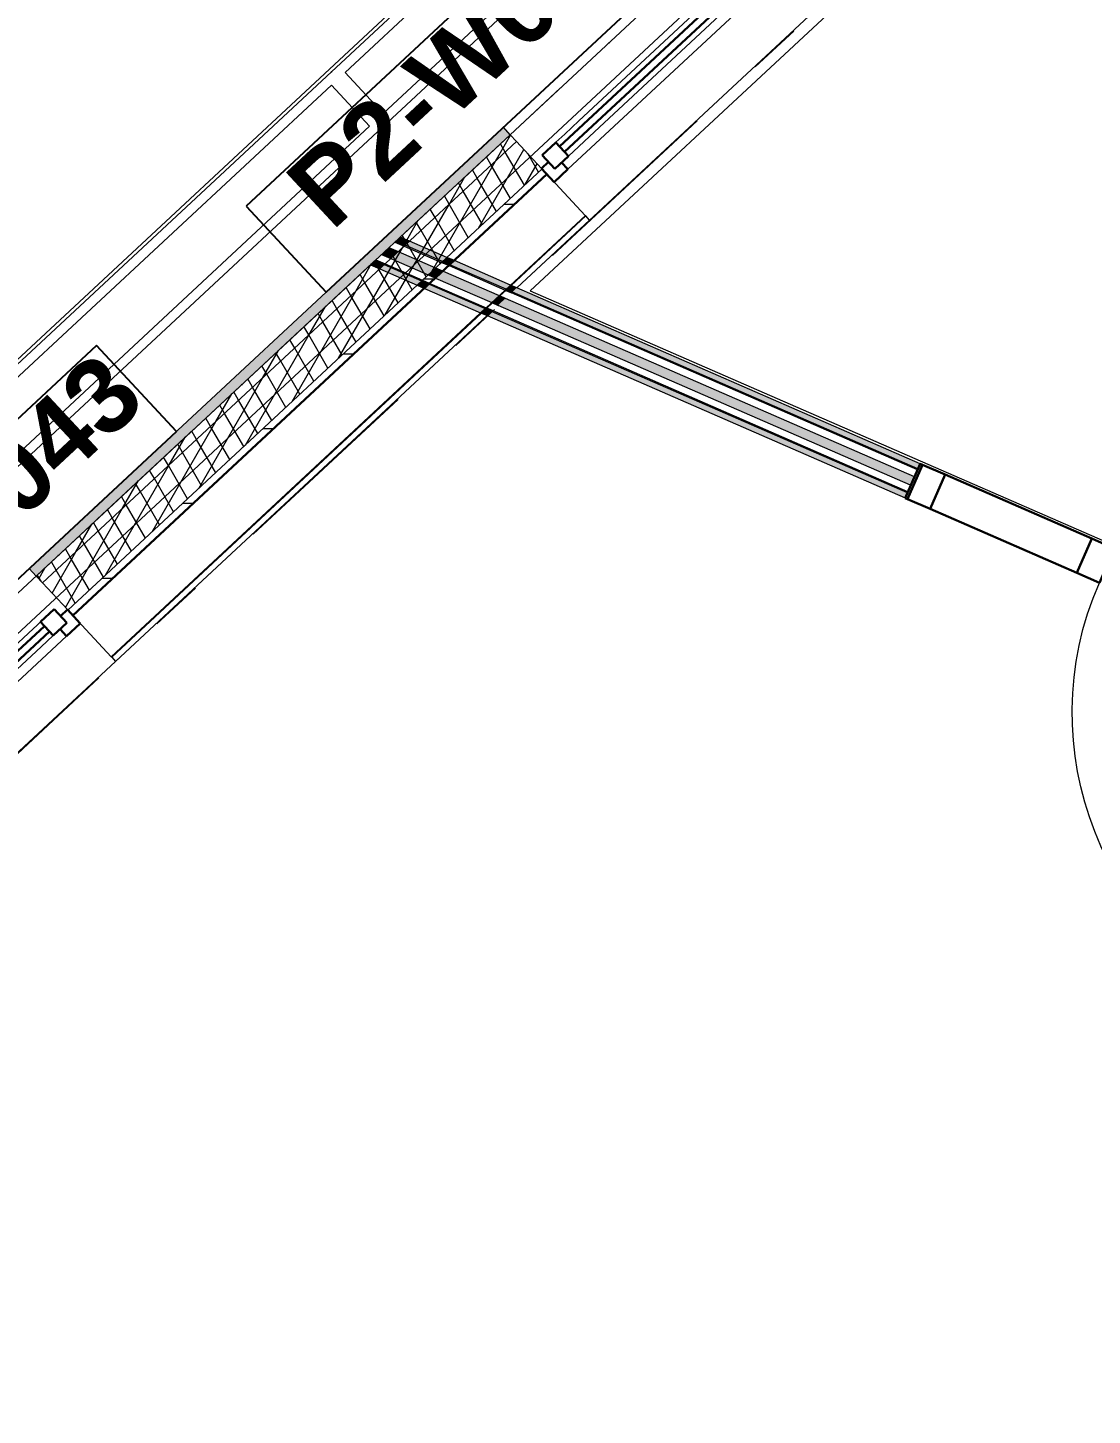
# Model space of a CAD drawing. Header units: millimetres. Extents: x -50172 to 162135, y -142603 to 4572.
# Drawn here: x -32362 to -29514, y -33240 to -29528 of the extents above; entities that cross this region are included whole.
import ezdxf
from ezdxf.enums import TextEntityAlignment as Align

# ---------------------------------------------------------------- set-up
doc = ezdxf.new("R2010")
doc.units = ezdxf.units.MM
doc.header["$MEASUREMENT"] = 0
doc.linetypes.add('Dot & Dashed', pattern=[670.277762, 352.777767, -176.388884, 0, -141.111112])
doc.linetypes.add('Double Dashed', pattern=[1093.611073, 529.166651, -211.666656, 141.111112, -211.666656])
for name, color, linetype in [('A-25-M_Curtain_Wall', 7, 'Continuous'), ('A-25-M_Wall_Ext', 7, 'Continuous'), ('New_A-05-M_Gross_Int_Circulation', 7, 'Continuous'), ('New_A-15-MG_Structural_Grid_Phase_2', 7, 'Continuous'), ('New_A-20-M_Floor_Slab', 7, 'Continuous'), ('New_A-25-M_Curtain_Wall', 7, 'Continuous'), ('New_A-25-M_Wall_Ext', 7, 'Continuous'), ('New_A-25-M_Wall_Int', 7, 'Continuous'), ('New_ArchiCAD Doors', 7, 'Continuous'), ('New_ArchiCAD Window Markers', 7, 'Continuous'), ('New_ArchiCAD Windows', 7, 'Continuous')]:
    doc.layers.add(name, color=color, linetype=linetype)
for name, color, linetype, lineweight, true_color in [('A-25-M_Curtain_Wall_Pen_No__69', 7, 'Continuous', 20, 0x606060), ('A-25-M_Wall_Ext_Pen_No__107', 7, 'Continuous', 15, 0xa6a6a6), ('New_A-05-M_Gross_Int_Circulation_Pen_No__74', 7, 'Continuous', 20, 0x606060), ('New_A-15-MG_Structural_Grid_Phase_2_Pen_No__222', 7, 'Continuous', 13, 0x65af33), ('New_A-25-M_Wall_Ext_Pen_No__107', 7, 'Continuous', 15, 0xa6a6a6), ('New_A-25-M_Wall_Int_Pen_No__107', 7, 'Continuous', 15, 0xa6a6a6), ('New_ArchiCAD Doors_Pen_No__43', 7, 'Continuous', 30, 0x444444), ('New_ArchiCAD Doors_Pen_No__63', 7, 'Continuous', 20, 0x606060), ('New_ArchiCAD Windows_Pen_No__23', 7, 'Continuous', 30, 0x2a2a2a)]:
    doc.layers.add(name, color=color, linetype=linetype, lineweight=lineweight, true_color=true_color)
for name, color, linetype, lineweight in [('A-25-M_Curtain_Wall_Pen_No__90', 8, 'Continuous', 20), ('A-25-M_Wall_Ext_Pen_No__87', 8, 'Continuous', 20), ('New_A-20-M_Floor_Slab_Pen_No__89', 8, 'Continuous', 20), ('New_A-25-M_Curtain_Wall_Pen_No__87', 8, 'Continuous', 20), ('New_A-25-M_Wall_Ext_Pen_No__1', 7, 'Continuous', 13), ('New_A-25-M_Wall_Int_Pen_No__1', 7, 'Continuous', 13), ('New_ArchiCAD Doors_Pen_No__1', 7, 'Continuous', 13), ('New_ArchiCAD Window Markers_Pen_No__1', 7, 'Continuous', 13), ('New_ArchiCAD Window Markers_Pen_No__5', 7, 'Continuous', 25), ('New_ArchiCAD Windows_Pen_No__1', 7, 'Continuous', 13), ('New_ArchiCAD Windows_Pen_No__101', 252, 'Continuous', 15), ('New_ArchiCAD Windows_Pen_No__3', 7, 'Continuous', 18), ('New_ArchiCAD Zone Stamps_Pen_No__6', 7, 'Continuous', 35)]:
    doc.layers.add(name, color=color, linetype=linetype, lineweight=lineweight)
doc.styles.add('GENERATED_STYLE_1', font='')
doc.styles.add('GENERATED_STYLE_3', font='')
doc.styles.add('GENERATED_STYLE_4', font='')
doc.styles.get('GENERATED_STYLE_1').set_extended_font_data('Arial', bold=True)
doc.styles.get('GENERATED_STYLE_3').set_extended_font_data('Arial')
doc.styles.get('GENERATED_STYLE_4').set_extended_font_data('Swis721 BT')
pattern_1 = [(60, (0, 0), (-43.30127, 25), []), (120, (0, 0), (43.30127, 25), [])]
pattern_2 = [(222.9401, (0, 0), (-117.9931, 126.7976), [0, -100]), (222.9401, (22.4, -97.46), (-117.9931, 126.7976), [0, -100])]

# ---------------------------------------------------------------- blocks, each defined once
blk = doc.blocks.new('Corridor 02-Third_INB 3152_2_1', base_point=(-27291.1, -30973.4))
at = {"layer": 'New_A-05-M_Gross_Int_Circulation_Pen_No__74', "linetype": 'Continuous'}
for p, q in [((-30034.1, -29317.5), (-31017.7, -30231.4)), ((-31017.7, -30231.4), (-11792.5, -38614.6))]:
    blk.add_line(p, q, dxfattribs=at)
at = {"layer": 'New_ArchiCAD Zone Stamps_Pen_No__6'}
for tag, height, style, p in [('ROOM_NAME', 250, 'GENERATED_STYLE_1', (-28123.9, -29413.8)), ('zoneNameLine2', 250, 'GENERATED_STYLE_1', (-28312.4, -29846)), ('ROOM_NUMBER', 200, 'GENERATED_STYLE_3', (-28500.8, -30266.7)), ('measuredAreaCode', 200, 'GENERATED_STYLE_3', (-28657.8, -30626.8)), ('ROOM_HOLES_PRM', 200, 'GENERATED_STYLE_3', (-28350.4, -30760.8)), ('DUMMY_649', 200, 'GENERATED_STYLE_3', (-27721.3, -31035.2)), ('DUMMY_650', 133.3, 'GENERATED_STYLE_3', (-27442, -31141.7))]:
    blk.add_attdef(tag, text='', height=height, rotation=336.4404, dxfattribs=dict(at, style=style)).set_placement(p, align=Align.TOP_LEFT)
blk = doc.blocks.new('Slab_1_1', base_point=(-21949.4, -20986.7))
at = {"layer": 'New_A-20-M_Floor_Slab_Pen_No__89', "linetype": 'Continuous', "flags": 128}
blk.add_lwpolyline([(-21949.4, -20986.7), (-35033.8, -33162.5), (-17609.3, -40760.4), (-18787.3, -43462.1), (-15131, -45056.4), (-14775, -44240), (-9869.7, -46379), (-11500.5, -50118.9), (-7078.3, -52047.2), (-5877, -49292.3), (-6005.4, -49236.4), (-8439.1, -48175.2), (-7170.1, -45265.1), (-4736.4, -46326.4), (-4347.2, -46496.1), (12486.7, -53836.5)], dxfattribs=at)
blk = doc.blocks.new('Curtain Wall_5_1')
at = {"layer": 'New_A-25-M_Curtain_Wall_Pen_No__87', "linetype": 'Continuous'}
for p, q in [((-31549, -29645.3), (-30419.4, -28594.1)), ((-32678.6, -30696.4), (-31549, -29645.3))]:
    blk.add_line(p, q, dxfattribs=at)
blk.add_point((-31549, -29645.3), dxfattribs=at)
blk = doc.blocks.new('*X344')
at = {"layer": 'New_A-25-M_Wall_Int_Pen_No__107', "linetype": 'Continuous'}
blk.add_hatch(color=256, dxfattribs=at).paths.add_polyline_path([(-31083.7, -30251.8), (-31103.7, -30270.4), (-29999.7, -30751.9), (-29989.7, -30729)])
blk = doc.blocks.new('Door with Sidelight on Side 2 19_4')
at = {"layer": 'New_ArchiCAD Doors_Pen_No__1', "linetype": 'Continuous'}
for p, q in [((-755, 0), (-755, -15)), ((755, 0), (755, -15)), ((-755, -15), (-755, -18)), ((-755, -18), (-755, -37)), ((-755, -37), (-755, -62)), ((755, -15), (755, -18)), ((755, -18), (755, -37)), ((755, -37), (755, -62)), ((-755, -62), (-755, -82)), ((755, -62), (755, -82)), ((-755, -82), (-755, -85)), ((-755, -85), (-755, -100)), ((755, -82), (755, -85)), ((755, -85), (755, -100))]:
    blk.add_line(p, q, dxfattribs=at)
at = {"layer": 'New_ArchiCAD Doors_Pen_No__43', "linetype": 'Continuous'}
for p, q in [((-748, 0), (-755, 0)), ((-755, 0), (-755, -100)), ((-682, 0), (-748, 0)), ((-748, 0), (-748, -100)), ((-254, 0), (-682, 0)), ((-682, 0), (-682, -100)), ((-682, -100), (-682, 0)), ((-254, -100), (-254, 0)), ((-188, 0), (-254, 0)), ((-254, 0), (-254, -100)), ((-188, -100), (-188, 0)), ((748, 0), (682, 0)), ((682, 0), (682, -100)), ((748, 0), (755, 0)), ((748, -100), (748, 0)), ((755, 0), (755, -100)), ((-748, -100), (-755, -100)), ((-748, -100), (-682, -100)), ((-682, -100), (-254, -100)), ((-254, -100), (-188, -100)), ((682, -100), (748, -100)), ((748, -100), (755, -100))]:
    blk.add_line(p, q, dxfattribs=at)
at = {"layer": 'New_ArchiCAD Doors_Pen_No__63', "linetype": 'Continuous'}
blk.add_line((682, 0), (682, 870), dxfattribs=at)
blk.add_arc((682, 0), 870, 90, 180, dxfattribs=at)
blk = doc.blocks.new('Wall_29_1', base_point=(-11961.5, -38659.6))
at = {"layer": 'New_A-25-M_Wall_Int_Pen_No__107', "linetype": 'Continuous', "lineweight": 0, "true_color": 0x535353}
for points in [[(-31065.4, -30234.8), (-31067.8, -30237), (-29981.7, -30710.7), (-29980.5, -30707.9)], [(-31118.8, -30284.5), (-31121.2, -30286.7), (-30008.4, -30772.1), (-30007.2, -30769.3)]]:
    blk.add_hatch(color=251, dxfattribs=at).paths.add_polyline_path(points)
at = {"layer": 'New_A-25-M_Wall_Int_Pen_No__107', "linetype": 'Continuous'}
for points in [[(-31053.4, -30223.6), (-31065.4, -30234.8), (-29980.5, -30707.9), (-29974.5, -30694.2)], [(-31121.2, -30286.7), (-31133.2, -30297.9), (-30014.4, -30785.8), (-30008.4, -30772.1)]]:
    blk.add_hatch(color=256, dxfattribs=at).paths.add_polyline_path(points)
at = {"layer": 'New_A-25-M_Wall_Int_Pen_No__1', "linetype": 'Continuous'}
for p, q in [((-29981.7, -30710.7), (-31067.8, -30237)), ((-29980.5, -30707.9), (-31065.4, -30234.8)), ((-30008.4, -30772.1), (-31121.2, -30286.7)), ((-30007.2, -30769.3), (-31118.8, -30284.5)), ((-29999.7, -30751.9), (-31103.7, -30270.4)), ((-29989.7, -30729), (-31083.7, -30251.8)), ((-29980.5, -30707.9), (-29974.5, -30694.2)), ((-29999.7, -30751.9), (-29989.7, -30729)), ((-29989.7, -30729), (-29981.7, -30710.7)), ((-29981.7, -30710.7), (-29980.5, -30707.9)), ((-30008.4, -30772.1), (-30007.2, -30769.3)), ((-30007.2, -30769.3), (-29999.7, -30751.9)), ((-30014.4, -30785.8), (-30008.4, -30772.1))]:
    blk.add_line(p, q, dxfattribs=at)
at = {"layer": 'New_A-25-M_Wall_Int_Pen_No__1', "linetype": 'Continuous', "flags": 128}
for points in [[(-29974.5, -30694.2), (-31053.4, -30223.6)], [(-31133.2, -30297.9), (-30014.4, -30785.8)]]:
    blk.add_lwpolyline(points, dxfattribs=at)
at = {"layer": 'New_A-25-M_Wall_Int', "color": 250, "lineweight": 50, "true_color": 0x2a2a2a}
blk.add_blockref('*X344', (0, 0), dxfattribs=at)
at = {"layer": 'New_ArchiCAD Doors', "color": 251, "linetype": 'Continuous', "lineweight": 20, "true_color": 0x606060, "xscale": -1, "zscale": 1000, "rotation": 156.4356490361658}
blk.add_blockref('Door with Sidelight on Side 2 19_4', (-29322.4, -31087.7), dxfattribs=at)
blk = doc.blocks.new('Wall_86_1', base_point=(-31447.4, -29791.1))
at = {"layer": 'New_A-25-M_Curtain_Wall_Pen_No__87', "linetype": 'Continuous', "flags": 128}
for points in [[(-31549.6, -29681.3), (-32642.5, -30698.4)], [(-31447.4, -29791.1), (-31549.6, -29681.3)], [(-32540.4, -30808.2), (-31447.4, -29791.1)], [(-32642.5, -30698.4), (-32540.4, -30808.2)]]:
    blk.add_lwpolyline(points, dxfattribs=at)
blk = doc.blocks.new('Wall_87_1', base_point=(-30317.8, -28740))
at = {"layer": 'New_A-25-M_Curtain_Wall_Pen_No__87', "linetype": 'Continuous', "flags": 128}
for points in [[(-30420, -28630.2), (-31513, -29647.3)], [(-30317.8, -28740), (-30420, -28630.2)], [(-31410.8, -29757.1), (-30317.8, -28740)], [(-31513, -29647.3), (-31410.8, -29757.1)]]:
    blk.add_lwpolyline(points, dxfattribs=at)
blk = doc.blocks.new('*X641')
at = {"layer": 'A-25-M_Wall_Ext_Pen_No__107', "linetype": 'Continuous'}
blk.add_hatch(color=256, dxfattribs=at).paths.add_polyline_path([(-31390.5, -30145.3), (-31370.6, -30126.7), (-31395.6, -30115.8), (-31415.5, -30134.4)])
blk = doc.blocks.new('*X643')
at = {"layer": 'A-25-M_Wall_Ext_Pen_No__107', "linetype": 'Continuous'}
blk.add_hatch(color=256, dxfattribs=at).paths.add_polyline_path([(-31290.6, -30188.9), (-31270.6, -30170.3), (-31370.6, -30126.7), (-31390.5, -30145.3)])
blk = doc.blocks.new('*X645')
at = {"layer": 'A-25-M_Wall_Ext_Pen_No__107', "linetype": 'Continuous'}
blk.add_hatch(color=256, dxfattribs=at).paths.add_polyline_path([(-31272.6, -30196.7), (-31252.6, -30178.2), (-31270.6, -30170.3), (-31290.6, -30188.9)])
blk = doc.blocks.new('*X647')
at = {"layer": 'A-25-M_Wall_Ext_Pen_No__107', "linetype": 'Continuous'}
blk.add_hatch(color=256, dxfattribs=at).paths.add_polyline_path([(-31270.6, -30197.6), (-31250.6, -30179), (-31252.6, -30178.2), (-31272.6, -30196.7)])
blk = doc.blocks.new('*X649')
at = {"layer": 'A-25-M_Wall_Ext_Pen_No__107', "linetype": 'Continuous'}
blk.add_hatch(color=256, dxfattribs=at).paths.add_polyline_path([(-31120.7, -30263), (-31100.7, -30244.4), (-31250.6, -30179), (-31270.6, -30197.6)])
blk = doc.blocks.new('*X651')
at = {"layer": 'A-25-M_Wall_Ext_Pen_No__107', "linetype": 'Continuous'}
blk.add_hatch(color=256, dxfattribs=at).paths.add_polyline_path([(-31118.7, -30263.9), (-31098.7, -30245.3), (-31100.7, -30244.4), (-31120.7, -30263)])
blk = doc.blocks.new('*X653')
at = {"layer": 'A-25-M_Wall_Ext_Pen_No__107', "linetype": 'Continuous'}
blk.add_hatch(color=256, dxfattribs=at).paths.add_polyline_path([(-31103.7, -30270.4), (-31083.7, -30251.8), (-31098.7, -30245.3), (-31118.7, -30263.9)])
blk = doc.blocks.new('Wall_211_1', base_point=(-34937.8, -33412.1))
at = {"layer": 'New_A-25-M_Wall_Ext_Pen_No__107', "linetype": 'Continuous', "lineweight": 0, "true_color": 0x535353}
for points in [[(-31354.6, -30111.9), (-31352.2, -30109.6), (-31377.2, -30098.7), (-31379.6, -30101)], [(-31254.7, -30155.5), (-31252.3, -30153.2), (-31352.2, -30109.6), (-31354.6, -30111.9)], [(-31408.1, -30161.6), (-31405.7, -30159.4), (-31430.7, -30148.5), (-31433.1, -30150.7)], [(-31308.1, -30205.2), (-31305.8, -30203), (-31405.7, -30159.4), (-31408.1, -30161.6)], [(-31236.7, -30163.3), (-31234.3, -30161.1), (-31252.3, -30153.2), (-31254.7, -30155.5)], [(-31234.7, -30164.2), (-31232.3, -30162), (-31234.3, -30161.1), (-31236.7, -30163.3)], [(-31084.8, -30229.6), (-31082.4, -30227.3), (-31232.3, -30162), (-31234.7, -30164.2)], [(-31290.2, -30213.1), (-31287.8, -30210.8), (-31305.8, -30203), (-31308.1, -30205.2)], [(-31288.2, -30213.9), (-31285.8, -30211.7), (-31287.8, -30210.8), (-31290.2, -30213.1)], [(-31138.2, -30279.3), (-31135.8, -30277.1), (-31285.8, -30211.7), (-31288.2, -30213.9)], [(-31082.8, -30230.4), (-31080.4, -30228.2), (-31082.4, -30227.3), (-31084.8, -30229.6)], [(-31067.8, -30237), (-31065.4, -30234.7), (-31080.4, -30228.2), (-31082.8, -30230.4)], [(-31136.2, -30280.2), (-31133.8, -30278), (-31135.8, -30277.1), (-31138.2, -30279.3)], [(-31121.2, -30286.7), (-31118.8, -30284.5), (-31133.8, -30278), (-31136.2, -30280.2)]]:
    blk.add_hatch(color=251, dxfattribs=at).paths.add_polyline_path(points)
at = {"layer": 'New_A-25-M_Wall_Ext_Pen_No__107', "linetype": 'Continuous'}
for points in [[(-31352.2, -30109.6), (-31340.2, -30098.5), (-31365.2, -30087.6), (-31377.2, -30098.7)], [(-31252.3, -30153.2), (-31240.3, -30142.1), (-31340.2, -30098.5), (-31352.2, -30109.6)], [(-31420.1, -30172.8), (-31408.1, -30161.6), (-31433.1, -30150.7), (-31445.1, -30161.9)], [(-31320.1, -30216.4), (-31308.1, -30205.2), (-31408.1, -30161.6), (-31420.1, -30172.8)], [(-31234.3, -30161.1), (-31222.3, -30149.9), (-31240.3, -30142.1), (-31252.3, -30153.2)], [(-31232.3, -30162), (-31220.3, -30150.8), (-31222.3, -30149.9), (-31234.3, -30161.1)], [(-31082.4, -30227.3), (-31070.4, -30216.2), (-31220.3, -30150.8), (-31232.3, -30162)], [(-31302.1, -30224.2), (-31290.2, -30213.1), (-31308.1, -30205.2), (-31320.1, -30216.4)], [(-31300.1, -30225.1), (-31288.2, -30213.9), (-31290.2, -30213.1), (-31302.1, -30224.2)], [(-31150.2, -30290.5), (-31138.2, -30279.3), (-31288.2, -30213.9), (-31300.1, -30225.1)], [(-31080.4, -30228.2), (-31068.4, -30217.1), (-31070.4, -30216.2), (-31082.4, -30227.3)], [(-31065.4, -30234.7), (-31053.4, -30223.6), (-31068.4, -30217.1), (-31080.4, -30228.2)], [(-31148.2, -30291.4), (-31136.2, -30280.2), (-31138.2, -30279.3), (-31150.2, -30290.5)], [(-31133.2, -30297.9), (-31121.2, -30286.7), (-31136.2, -30280.2), (-31148.2, -30291.4)]]:
    blk.add_hatch(color=256, dxfattribs=at).paths.add_polyline_path(points)
at = {"layer": 'A-25-M_Wall_Ext_Pen_No__87', "linetype": 'Continuous', "flags": 128}
for points in [[(-28330.7, -27263.8), (-31365.2, -30087.6)], [(-31053.4, -30223.6), (-28118.2, -27492.2)], [(-31445.1, -30161.9), (-34328.5, -32845.1)], [(-34115.9, -33073.5), (-31133.2, -30297.9)]]:
    blk.add_lwpolyline(points, dxfattribs=at)
at = {"layer": 'New_A-25-M_Wall_Ext_Pen_No__1', "linetype": 'Continuous'}
for p, q in [((-31379.6, -30101), (-31354.6, -30111.9)), ((-31352.2, -30109.6), (-31377.2, -30098.7)), ((-31340.2, -30098.5), (-31365.2, -30087.6)), ((-31240.3, -30142.1), (-31340.2, -30098.5)), ((-31415.5, -30134.4), (-31390.5, -30145.3)), ((-31395.6, -30115.8), (-31370.6, -30126.7)), ((-31370.6, -30126.7), (-31270.6, -30170.3)), ((-31354.6, -30111.9), (-31254.7, -30155.5)), ((-31252.3, -30153.2), (-31352.2, -30109.6)), ((-31445.1, -30161.9), (-31420.1, -30172.8)), ((-31433.1, -30150.7), (-31408.1, -30161.6)), ((-31430.7, -30148.5), (-31405.7, -30159.4)), ((-31420.1, -30172.8), (-31320.1, -30216.4)), ((-31408.1, -30161.6), (-31308.1, -30205.2)), ((-31405.7, -30159.4), (-31305.8, -30203)), ((-31390.5, -30145.3), (-31290.6, -30188.9)), ((-31270.6, -30170.3), (-31252.6, -30178.2)), ((-31254.7, -30155.5), (-31236.7, -30163.3)), ((-31234.3, -30161.1), (-31252.3, -30153.2)), ((-31222.3, -30149.9), (-31240.3, -30142.1)), ((-31236.7, -30163.3), (-31234.7, -30164.2)), ((-31234.7, -30164.2), (-31084.8, -30229.6)), ((-31232.3, -30162), (-31234.3, -30161.1)), ((-31082.4, -30227.3), (-31232.3, -30162)), ((-31220.3, -30150.8), (-31222.3, -30149.9)), ((-31070.4, -30216.2), (-31220.3, -30150.8)), ((-31308.1, -30205.2), (-31290.2, -30213.1)), ((-31305.8, -30203), (-31287.8, -30210.8)), ((-31290.6, -30188.9), (-31272.6, -30196.7)), ((-31290.2, -30213.1), (-31288.2, -30213.9)), ((-31288.2, -30213.9), (-31138.2, -30279.3)), ((-31287.8, -30210.8), (-31285.8, -30211.7)), ((-31285.8, -30211.7), (-31135.8, -30277.1)), ((-31272.6, -30196.7), (-31270.6, -30197.6)), ((-31270.6, -30197.6), (-31120.7, -30263)), ((-31252.6, -30178.2), (-31250.6, -30179)), ((-31250.6, -30179), (-31100.7, -30244.4)), ((-31320.1, -30216.4), (-31302.1, -30224.2)), ((-31302.1, -30224.2), (-31300.1, -30225.1)), ((-31300.1, -30225.1), (-31150.2, -30290.5)), ((-31100.7, -30244.4), (-31098.7, -30245.3)), ((-31098.7, -30245.3), (-31083.7, -30251.8)), ((-31084.8, -30229.6), (-31082.8, -30230.4)), ((-31082.8, -30230.4), (-31067.8, -30237)), ((-31080.4, -30228.2), (-31082.4, -30227.3)), ((-31065.4, -30234.7), (-31080.4, -30228.2)), ((-31068.4, -30217.1), (-31070.4, -30216.2)), ((-31053.4, -30223.6), (-31068.4, -30217.1)), ((-31138.2, -30279.3), (-31136.2, -30280.2)), ((-31136.2, -30280.2), (-31121.2, -30286.7)), ((-31135.8, -30277.1), (-31133.8, -30278)), ((-31133.8, -30278), (-31118.8, -30284.5)), ((-31120.7, -30263), (-31118.7, -30263.9)), ((-31118.7, -30263.9), (-31103.7, -30270.4)), ((-31150.2, -30290.5), (-31148.2, -30291.4)), ((-31148.2, -30291.4), (-31133.2, -30297.9))]:
    blk.add_line(p, q, dxfattribs=at)
at = {"layer": 'A-25-M_Wall_Ext', "color": 250, "lineweight": 50, "true_color": 0x2a2a2a}
for name in ['*X641', '*X643', '*X645', '*X647', '*X649', '*X651', '*X653']:
    blk.add_blockref(name, (0, 0), dxfattribs=at)
blk = doc.blocks.new('Standard grid marker_21')
at = {"layer": 'New_A-15-MG_Structural_Grid_Phase_2_Pen_No__222', "linetype": 'Double Dashed'}
blk.add_line((2642.7, 0), (48997.9, 0), dxfattribs=at)
at = {"layer": 'New_A-15-MG_Structural_Grid_Phase_2_Pen_No__222', "style": 'GENERATED_STYLE_4'}
blk.add_attdef('AC_MarkerText_1', text='', height=350, rotation=113.5, dxfattribs=at).set_placement((-500, -1294.1), align=Align.MIDDLE_CENTER)
blk = doc.blocks.new('Beam_5_1', base_point=(-34630.1, -33125.7))
at = {"layer": 'A-25-M_Curtain_Wall_Pen_No__69', "linetype": 'Dot & Dashed'}
blk.add_line((-34630.1, -33125.7), (-10910.7, -11053.4), dxfattribs=at)
at = {"layer": 'A-25-M_Curtain_Wall_Pen_No__90', "linetype": 'Continuous'}
for p, q in [((-34942.9, -32791.2), (-11222.7, -10718.1)), ((-34575.8, -33183.7), (-10856.6, -11111.5))]:
    blk.add_line(p, q, dxfattribs=at)
blk = doc.blocks.new('*X816')
at = {"layer": 'New_A-25-M_Wall_Ext_Pen_No__107', "linetype": 'Continuous'}
blk.add_hatch(color=256, dxfattribs=at).paths.add_polyline_path([(-31103.7, -30270.4), (-31083.7, -30251.8), (-31098.7, -30245.3), (-31118.7, -30263.9)])
blk = doc.blocks.new('Window 19_12')
at = {"layer": 'New_ArchiCAD Windows_Pen_No__1', "linetype": 'Continuous'}
for p, q in [((-450, 123), (-450, 150)), ((450, 150), (450, 123)), ((-450, 98), (-450, 123)), ((450, 123), (450, 98)), ((-450, 0), (-450, 98)), ((450, 98), (450, 0)), ((450, 0), (450, -2)), ((-450, -2), (-450, 0)), ((-450, -20), (-450, -2)), ((-450, -22), (-450, -20)), ((-450, -172), (-450, -22)), ((450, -2), (450, -20)), ((450, -20), (450, -22)), ((450, -22), (450, -172)), ((-450, -174), (-450, -172)), ((-450, -189), (-450, -174)), ((450, -172), (450, -174)), ((450, -174), (450, -189))]:
    blk.add_line(p, q, dxfattribs=at)
at = {"layer": 'New_ArchiCAD Windows_Pen_No__101', "linetype": 'Continuous'}
for p, q in [((-342, 25), (-373.9, 25)), ((375, 25), (-290.9, 25)), ((375, -25), (-279.9, -25)), ((-400, -50), (400, -50))]:
    blk.add_line(p, q, dxfattribs=at)
at = {"layer": 'New_ArchiCAD Windows_Pen_No__23', "linetype": 'Continuous'}
for p, q in [((-425, -25), (-425, 25)), ((-425, 25), (-375, 25)), ((-375, 25), (-375, -25)), ((-375, 10), (375, 10)), ((375, -25), (375, 25)), ((375, 25), (425, 25)), ((425, 25), (425, -25)), ((425, 0), (450, 0)), ((-450, -50), (-450, 0)), ((-450, 0), (-425, 0)), ((-375, -25), (-425, -25)), ((-400, -25), (-400, -50)), ((375, -10), (-375, -10)), ((425, -25), (375, -25)), ((400, -50), (400, -25)), ((450, 0), (450, -50)), ((-400, -50), (-450, -50)), ((450, -50), (400, -50))]:
    blk.add_line(p, q, dxfattribs=at)
at = {"layer": 'New_ArchiCAD Windows_Pen_No__3', "linetype": 'Continuous'}
for p, q in [((-375, 25), (-373.9, 25)), ((-342, 25), (-290.9, 25)), ((-375, -25), (-279.9, -25))]:
    blk.add_line(p, q, dxfattribs=at)
blk = doc.blocks.new('Window Stamp 18_15')
at = {"layer": 'New_ArchiCAD Window Markers_Pen_No__5', "linetype": 'Continuous'}
for p, q in [((1097.5, -339), (-579.6, -339)), ((-579.6, -339), (-579.6, -653.3)), ((1097.5, -339), (-579.6, -339)), ((1097.5, -653.3), (1097.5, -339)), ((-579.6, -653.3), (1097.5, -653.3))]:
    blk.add_line(p, q, dxfattribs=at)
at = {"layer": 'New_ArchiCAD Window Markers_Pen_No__1', "style": 'GENERATED_STYLE_1'}
blk.add_attdef('AC_WIDO_ID', text='', height=200, rotation=180, dxfattribs=at).set_placement((1021.3, -273.8), align=Align.BOTTOM_LEFT)
blk = doc.blocks.new('Window 19_13')
at = {"layer": 'New_ArchiCAD Windows_Pen_No__1', "linetype": 'Continuous'}
for p, q in [((-300, 150), (-300, 123)), ((300, 123), (300, 150)), ((-300, 123), (-300, 98)), ((300, 98), (300, 123)), ((-300, 98), (-300, 0)), ((300, 0), (300, 98)), ((-300, 0), (-300, -2)), ((-300, -2), (-300, -20)), ((-300, -20), (-300, -22)), ((-300, -22), (-300, -172)), ((300, -2), (300, 0)), ((300, -20), (300, -2)), ((300, -22), (300, -20)), ((300, -172), (300, -22)), ((-300, -172), (-300, -174)), ((-300, -174), (-300, -189)), ((300, -174), (300, -172)), ((300, -189), (300, -174))]:
    blk.add_line(p, q, dxfattribs=at)
at = {"layer": 'New_ArchiCAD Windows_Pen_No__101', "linetype": 'Continuous'}
for p, q in [((-213.5, 25), (-225, 25)), ((225, 25), (-181.1, 25)), ((225, -25), (-181.1, -25)), ((-250, -50), (250, -50))]:
    blk.add_line(p, q, dxfattribs=at)
at = {"layer": 'New_ArchiCAD Windows_Pen_No__23', "linetype": 'Continuous'}
for p, q in [((-300, 0), (-300, -50)), ((-275, 0), (-300, 0)), ((-275, 25), (-275, -25)), ((-225, 25), (-275, 25)), ((-225, -25), (-225, 25)), ((225, 10), (-225, 10)), ((225, 25), (225, -25)), ((275, 25), (225, 25)), ((275, -25), (275, 25)), ((300, 0), (275, 0)), ((300, -50), (300, 0)), ((-275, -25), (-225, -25)), ((-250, -50), (-250, -25)), ((-225, -10), (225, -10)), ((225, -25), (275, -25)), ((250, -25), (250, -50)), ((-300, -50), (-250, -50)), ((250, -50), (300, -50))]:
    blk.add_line(p, q, dxfattribs=at)
at = {"layer": 'New_ArchiCAD Windows_Pen_No__3', "linetype": 'Continuous'}
for p, q in [((-213.5, 25), (-181.1, 25)), ((-225, -25), (-181.1, -25))]:
    blk.add_line(p, q, dxfattribs=at)
blk = doc.blocks.new('Window Stamp 18_9')
at = {"layer": 'New_ArchiCAD Window Markers_Pen_No__5', "linetype": 'Continuous'}
for p, q in [((838.5, -339), (-838.5, -339)), ((-838.5, -339), (-838.5, -653.3)), ((838.5, -339), (-838.5, -339)), ((838.5, -653.3), (838.5, -339)), ((-838.5, -653.3), (838.5, -653.3))]:
    blk.add_line(p, q, dxfattribs=at)
at = {"layer": 'New_ArchiCAD Window Markers_Pen_No__1', "style": 'GENERATED_STYLE_1'}
blk.add_attdef('AC_WIDO_ID', text='', height=200, rotation=180, dxfattribs=at).set_placement((762.3, -273.8), align=Align.BOTTOM_LEFT)
blk = doc.blocks.new('Wall_252_1', base_point=(-10929.1, -11033.6))
at = {"layer": 'New_A-25-M_Wall_Ext_Pen_No__107', "linetype": 'Continuous'}
for points in [[(-31089.5, -29794.1), (-32358.2, -30974.7), (-32339.8, -30994.5), (-31071.1, -29813.9)], [(-31065.4, -30234.7), (-31053.4, -30223.6), (-31068.4, -30217.1), (-31080.4, -30228.2)], [(-31133.2, -30297.9), (-31121.2, -30286.7), (-31136.2, -30280.2), (-31148.2, -30291.4)]]:
    blk.add_hatch(color=256, dxfattribs=at).paths.add_polyline_path(points)
h = blk.add_hatch(dxfattribs=at)
h.set_pattern_fill('Batt_Insulation_0001', color=256, style=0, pattern_type=2)
h.set_pattern_definition(pattern_1)
h.paths.add_polyline_path([(-31071.1, -29813.9), (-32339.8, -30994.5), (-32322.7, -31012.8), (-31054.1, -29832.2)])
h = blk.add_hatch(dxfattribs=at)
h.set_pattern_fill('Batt_Insulation_0001', color=256, style=0, pattern_type=2)
h.set_pattern_definition(pattern_1)
h.paths.add_polyline_path([(-31054.1, -29832.2), (-32322.7, -31012.8), (-32254.6, -31086), (-30985.9, -29905.4)])
h = blk.add_hatch(dxfattribs=at)
h.set_pattern_fill('Plywood_0001', color=256, style=0, pattern_type=2)
h.set_pattern_definition([(0, (0, 0), (0, 200), [])])
h.paths.add_polyline_path([(-30985.9, -29905.4), (-32254.6, -31086), (-32242.3, -31099.1), (-30973.7, -29918.6)])
at = {"layer": 'New_A-25-M_Wall_Ext_Pen_No__107', "linetype": 'Continuous', "lineweight": 0, "true_color": 0x535353}
for points in [[(-30973.7, -29918.6), (-32242.3, -31099.1), (-32241, -31100.6), (-30972.3, -29920)], [(-31133.8, -30278), (-30868.8, -30031.3), (-30870.1, -30029.9), (-31135.8, -30277.1)], [(-31067.8, -30237), (-31065.4, -30234.7), (-31080.4, -30228.2), (-31082.8, -30230.4)], [(-31138.2, -30279.3), (-32138.8, -31210.4), (-32137.4, -31211.9), (-31136.2, -30280.2)], [(-31136.2, -30280.2), (-31133.8, -30278), (-31135.8, -30277.1), (-31138.2, -30279.3)], [(-31121.2, -30286.7), (-31118.8, -30284.5), (-31133.8, -30278), (-31136.2, -30280.2)]]:
    blk.add_hatch(color=251, dxfattribs=at).paths.add_polyline_path(points)
at = {"layer": 'New_A-25-M_Wall_Ext_Pen_No__107', "linetype": 'Continuous'}
h = blk.add_hatch(dxfattribs=at)
h.set_pattern_fill('Plaster_0001', color=256, style=0, pattern_type=2)
h.set_pattern_definition(pattern_2)
h.paths.add_polyline_path([(-31053.4, -30223.6), (-30858.6, -30042.3), (-30868.8, -30031.3), (-31068.4, -30217.1)])
h = blk.add_hatch(dxfattribs=at)
h.set_pattern_fill('Plaster_0001', color=256, style=0, pattern_type=2)
h.set_pattern_definition(pattern_2)
h.paths.add_polyline_path([(-31148.2, -30291.4), (-32137.4, -31211.9), (-32127.2, -31222.9), (-31133.2, -30297.9)])
at = {"layer": 'New_A-25-M_Wall_Ext_Pen_No__1', "linetype": 'Continuous'}
for p, q in [((-31071.1, -29813.9), (-32339.8, -30994.5)), ((-31054.1, -29832.2), (-32322.7, -31012.8)), ((-30985.9, -29905.4), (-32254.6, -31086)), ((-30973.7, -29918.6), (-32242.3, -31099.1)), ((-30972.3, -29920), (-32241, -31100.6)), ((-30870.1, -30029.9), (-31135.8, -30277.1)), ((-30868.8, -30031.3), (-31068.4, -30217.1)), ((-31098.7, -30245.3), (-31118.7, -30263.9)), ((-31082.8, -30230.4), (-31098.7, -30245.3)), ((-31083.7, -30251.8), (-31098.7, -30245.3)), ((-31067.8, -30237), (-31082.8, -30230.4)), ((-31068.4, -30217.1), (-31080.4, -30228.2)), ((-31065.4, -30234.7), (-31080.4, -30228.2)), ((-31053.4, -30223.6), (-31068.4, -30217.1)), ((-31138.2, -30279.3), (-32138.8, -31210.4)), ((-31136.2, -30280.2), (-31148.2, -30291.4)), ((-31135.8, -30277.1), (-31138.2, -30279.3)), ((-31136.2, -30280.2), (-31121.2, -30286.7)), ((-31118.7, -30263.9), (-31133.8, -30278)), ((-31118.8, -30284.5), (-31133.8, -30278)), ((-31103.7, -30270.4), (-31118.7, -30263.9)), ((-31148.2, -30291.4), (-32137.4, -31211.9)), ((-31148.2, -30291.4), (-31133.2, -30297.9))]:
    blk.add_line(p, q, dxfattribs=at)
at = {"layer": 'New_A-25-M_Wall_Ext_Pen_No__1', "linetype": 'Continuous', "flags": 128}
for points in [[(-31089.5, -29794.1), (-32358.2, -30974.7)], [(-31053.4, -30223.6), (-30858.6, -30042.3)], [(-32127.2, -31222.9), (-31133.2, -30297.9)]]:
    blk.add_lwpolyline(points, dxfattribs=at)
at = {"layer": 'New_A-25-M_Wall_Ext', "color": 250, "lineweight": 50, "true_color": 0x2a2a2a}
blk.add_blockref('*X816', (0, 0), dxfattribs=at)
at = {"layer": 'New_ArchiCAD Window Markers'}
ref = blk.add_blockref('Window Stamp 18_15', (-30529.1, -29735.7), dxfattribs=dict(at, rotation=222.9401050489002))
ref.add_attrib('AC_WIDO_ID', 'P2-W03.044', dxfattribs={"layer": 'New_ArchiCAD Window Markers_Pen_No__1', "color": 7, "height": 200, "rotation": 42.9401, "style": 'GENERATED_STYLE_1'}).set_placement((-31507.7, -30118.1), align=Align.BOTTOM_LEFT)
ref = blk.add_blockref('Window Stamp 18_9', (-32346.8, -31427.2), dxfattribs=dict(at, rotation=222.9401050489002))
ref.add_attrib('AC_WIDO_ID', 'P2-W03.043', dxfattribs={"layer": 'New_ArchiCAD Window Markers_Pen_No__1', "color": 7, "height": 200, "rotation": 42.9401, "style": 'GENERATED_STYLE_1'}).set_placement((-33135.8, -31633.2), align=Align.BOTTOM_LEFT)
at = {"layer": 'New_ArchiCAD Windows', "color": 251, "linetype": 'Continuous', "lineweight": 20, "true_color": 0x606060, "zscale": 1000, "rotation": 42.94010504890028}
blk.add_blockref('Window 19_12', (-30657.9, -29597.4), dxfattribs=at)
at = {"layer": 'New_ArchiCAD Windows', "color": 251, "linetype": 'Continuous', "lineweight": 20, "true_color": 0x606060, "xscale": -1, "zscale": 1000, "rotation": 42.94010504890028}
blk.add_blockref('Window 19_13', (-32475.6, -31288.9), dxfattribs=at)

msp = doc.modelspace()

# ---------------------------------------------------------------- block references
at = {"layer": 'A-25-M_Curtain_Wall', "color": 8, "lineweight": 20}
msp.add_blockref('Beam_5_1', (-34630.1, -33125.7), dxfattribs=at)
at = {"layer": 'A-25-M_Wall_Ext', "color": 250, "lineweight": 50, "true_color": 0x2a2a2a}
msp.add_blockref('Wall_211_1', (-34937.8, -33412.1), dxfattribs=at)
at = {"layer": 'New_A-05-M_Gross_Int_Circulation', "linetype": 'Continuous'}
msp.add_blockref('Corridor 02-Third_INB 3152_2_1', (-27291.1, -30973.4), dxfattribs=at)
at = {"layer": 'New_A-15-MG_Structural_Grid_Phase_2', "color": 8, "linetype": 'Continuous', "lineweight": 15, "zscale": 1000, "rotation": 222.9404146370858}
msp.add_blockref('Standard grid marker_21', (3387.7, 1823.7), dxfattribs=at)
at = {"layer": 'New_A-20-M_Floor_Slab', "color": 8, "linetype": 'Continuous', "lineweight": 20}
msp.add_blockref('Slab_1_1', (-21949.4, -20986.7), dxfattribs=at)
at = {"layer": 'New_A-25-M_Curtain_Wall', "linetype": 'Continuous', "lineweight": 0}
msp.add_blockref('Curtain Wall_5_1', (0, 0), dxfattribs=at)
at = {"layer": 'New_A-25-M_Curtain_Wall', "color": 250, "lineweight": 50, "true_color": 0x2a2a2a}
for name, p in [('Wall_87_1', (-30317.8, -28740)), ('Wall_86_1', (-31447.4, -29791.1))]:
    msp.add_blockref(name, p, dxfattribs=at)
at = {"layer": 'New_A-25-M_Wall_Ext', "color": 250, "lineweight": 50, "true_color": 0x2a2a2a}
msp.add_blockref('Wall_252_1', (-10929.1, -11033.6), dxfattribs=at)
at = {"layer": 'New_A-25-M_Wall_Int', "color": 250, "lineweight": 50, "true_color": 0x2a2a2a}
msp.add_blockref('Wall_29_1', (-11961.5, -38659.6), dxfattribs=at)

doc.saveas('drawing.dxf')
